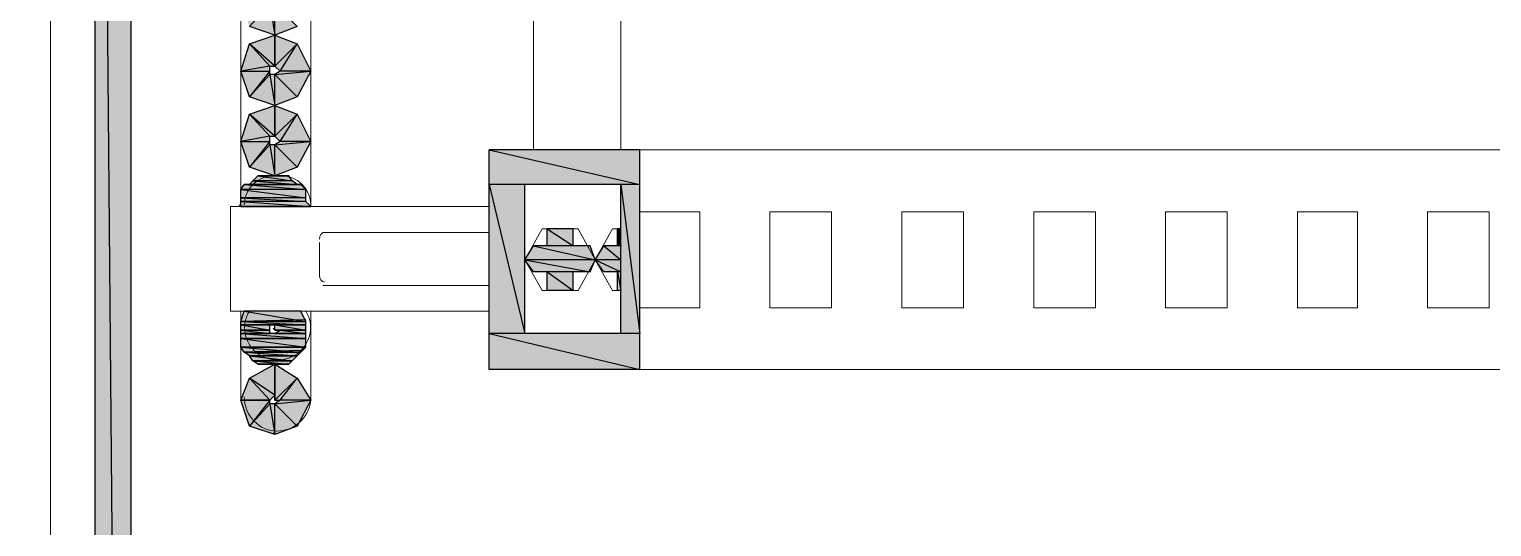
# Model space of a CAD drawing. Header units: millimetres. Extents: x 40 to 176, y -32 to 59.
# Drawn here: x 108.191 to 109.384, y 3.185 to 3.59 of the extents above; entities that cross this region are included whole.
import ezdxf

# ---------------------------------------------------------------- set-up
doc = ezdxf.new("R2010")
doc.units = ezdxf.units.MM
doc.layers.add('15 - Quadro de medição', color=6, linetype='Continuous')

msp = doc.modelspace()

# ---------------------------------------------------------------- hatches: boundary and pattern name
at = {"layer": '15 - Quadro de medição', "true_color": 0x000007}
h = msp.add_hatch(color=7, dxfattribs=at)
h.paths.add_polyline_path([(108.2739, 4.729), (108.2446, 4.729), (108.2739, 1.3852)])
h.paths.add_polyline_path([(108.2446, 4.729), (108.2739, 1.3852), (108.2446, 1.3852)])
h = msp.add_hatch(color=7, dxfattribs=at)
h.paths.add_polyline_path([(108.2739, 4.729), (108.2446, 4.729), (108.2739, 1.3852)])
h.paths.add_polyline_path([(108.2446, 4.729), (108.2739, 1.3852), (108.2446, 1.3852)])
h = msp.add_hatch(color=7, dxfattribs=at)
h.paths.add_polyline_path([(108.3912, 3.6423), (108.3912, 3.6172), (108.3703, 3.6354)])
h.paths.add_polyline_path([(108.3912, 3.6172), (108.3703, 3.6354), (108.387, 3.6172)])
h.paths.add_polyline_path([(108.3703, 3.6354), (108.387, 3.6172), (108.3633, 3.613)])
h.paths.add_polyline_path([(108.387, 3.6172), (108.3633, 3.613), (108.387, 3.613)])
h.paths.add_polyline_path([(108.3633, 3.613), (108.387, 3.613), (108.3703, 3.5921)])
h.paths.add_polyline_path([(108.387, 3.613), (108.3703, 3.5921), (108.387, 3.6102)])
h.paths.add_polyline_path([(108.3703, 3.5921), (108.387, 3.6102), (108.3912, 3.5851)])
h.paths.add_polyline_path([(108.387, 3.6102), (108.3912, 3.5851), (108.3912, 3.6102)])
h.paths.add_polyline_path([(108.3912, 3.5851), (108.3912, 3.6102), (108.4094, 3.5921)])
h = msp.add_hatch(color=7, dxfattribs=at)
h.paths.add_polyline_path([(108.3912, 3.5851), (108.3912, 3.5599), (108.3703, 3.5781)])
h.paths.add_polyline_path([(108.3912, 3.5599), (108.3703, 3.5781), (108.387, 3.5599)])
h.paths.add_polyline_path([(108.3703, 3.5781), (108.387, 3.5599), (108.3633, 3.5557)])
h.paths.add_polyline_path([(108.387, 3.5599), (108.3633, 3.5557), (108.387, 3.5557)])
h.paths.add_polyline_path([(108.3633, 3.5557), (108.387, 3.5557), (108.3703, 3.5348)])
h.paths.add_polyline_path([(108.387, 3.5557), (108.3703, 3.5348), (108.387, 3.5529)])
h.paths.add_polyline_path([(108.3703, 3.5348), (108.387, 3.5529), (108.3912, 3.5278)])
h.paths.add_polyline_path([(108.387, 3.5529), (108.3912, 3.5278), (108.3912, 3.5529)])
h.paths.add_polyline_path([(108.3912, 3.5278), (108.3912, 3.5529), (108.4094, 3.5348)])
h = msp.add_hatch(color=7, dxfattribs=at)
h.paths.add_polyline_path([(108.4205, 3.5557), (108.3954, 3.5557), (108.4094, 3.5781)])
h.paths.add_polyline_path([(108.3954, 3.5557), (108.4094, 3.5781), (108.3912, 3.5599)])
h.paths.add_polyline_path([(108.4094, 3.5781), (108.3912, 3.5599), (108.3912, 3.5851)])
h = msp.add_hatch(color=7, dxfattribs=at)
h.paths.add_polyline_path([(108.4094, 3.5348), (108.3912, 3.5529), (108.4205, 3.5557)])
h.paths.add_polyline_path([(108.3912, 3.5529), (108.4205, 3.5557), (108.3954, 3.5557)])
h = msp.add_hatch(color=7, dxfattribs=at)
h.paths.add_polyline_path([(108.3912, 3.5278), (108.3912, 3.5027), (108.3703, 3.5208)])
h.paths.add_polyline_path([(108.3912, 3.5027), (108.3703, 3.5208), (108.387, 3.5027)])
h.paths.add_polyline_path([(108.3703, 3.5208), (108.387, 3.5027), (108.3633, 3.4985)])
h.paths.add_polyline_path([(108.387, 3.5027), (108.3633, 3.4985), (108.387, 3.4985)])
h.paths.add_polyline_path([(108.3633, 3.4985), (108.387, 3.4985), (108.3703, 3.4775)])
h.paths.add_polyline_path([(108.387, 3.4985), (108.3703, 3.4775), (108.387, 3.4957)])
h.paths.add_polyline_path([(108.3703, 3.4775), (108.387, 3.4957), (108.3912, 3.4705)])
h.paths.add_polyline_path([(108.387, 3.4957), (108.3912, 3.4705), (108.3912, 3.4957)])
h.paths.add_polyline_path([(108.3912, 3.4705), (108.3912, 3.4957), (108.4094, 3.4775)])
h = msp.add_hatch(color=7, dxfattribs=at)
h.paths.add_polyline_path([(108.4205, 3.4985), (108.3954, 3.4985), (108.4094, 3.5208)])
h.paths.add_polyline_path([(108.3954, 3.4985), (108.4094, 3.5208), (108.3912, 3.5027)])
h.paths.add_polyline_path([(108.4094, 3.5208), (108.3912, 3.5027), (108.3912, 3.5278)])
h = msp.add_hatch(color=7, dxfattribs=at)
h.paths.add_polyline_path([(108.4094, 3.4775), (108.3912, 3.4957), (108.4205, 3.4985)])
h.paths.add_polyline_path([(108.3912, 3.4957), (108.4205, 3.4985), (108.3954, 3.4985)])
h = msp.add_hatch(color=7, dxfattribs=at)
h.paths.add_polyline_path([(108.6887, 3.4915), (108.5658, 3.4915), (108.6887, 3.4635)])
h.paths.add_polyline_path([(108.5658, 3.4915), (108.6887, 3.4635), (108.5658, 3.4635)])
h = msp.add_hatch(color=7, dxfattribs=at)
h.paths.add_polyline_path([(108.4122, 3.4635), (108.3661, 3.4635), (108.4164, 3.4594)])
h.paths.add_polyline_path([(108.3661, 3.4635), (108.4164, 3.4594), (108.3633, 3.4594)])
h = msp.add_hatch(color=7, dxfattribs=at)
h.paths.add_polyline_path([(108.4164, 3.4594), (108.3633, 3.4594), (108.4164, 3.4524)])
h.paths.add_polyline_path([(108.3633, 3.4594), (108.4164, 3.4524), (108.3633, 3.4524)])
h = msp.add_hatch(color=7, dxfattribs=at)
h.paths.add_polyline_path([(108.4052, 3.4663), (108.3731, 3.4663), (108.4094, 3.4635)])
h.paths.add_polyline_path([(108.3731, 3.4663), (108.4094, 3.4635), (108.3703, 3.4635)])
h = msp.add_hatch(color=7, dxfattribs=at)
h.paths.add_polyline_path([(108.4024, 3.4705), (108.3772, 3.4705), (108.4052, 3.4663)])
h.paths.add_polyline_path([(108.3772, 3.4705), (108.4052, 3.4663), (108.3731, 3.4663)])
h = msp.add_hatch(color=7, dxfattribs=at)
h.paths.add_polyline_path([(108.5951, 3.4635), (108.5658, 3.4635), (108.5951, 3.342)])
h.paths.add_polyline_path([(108.5658, 3.4635), (108.5951, 3.342), (108.5658, 3.342)])
h = msp.add_hatch(color=7, dxfattribs=at)
h.paths.add_polyline_path([(108.6887, 3.4635), (108.6734, 3.4635), (108.6887, 3.342)])
h.paths.add_polyline_path([(108.6734, 3.4635), (108.6887, 3.342), (108.6734, 3.342)])
h = msp.add_hatch(color=7, dxfattribs=at)
h.paths.add_polyline_path([(108.4164, 3.4524), (108.3633, 3.4524), (108.4164, 3.4496)])
h.paths.add_polyline_path([(108.3633, 3.4524), (108.4164, 3.4496), (108.3633, 3.4496)])
h = msp.add_hatch(color=7, dxfattribs=at)
h.paths.add_polyline_path([(108.4164, 3.4496), (108.3633, 3.4496), (108.4205, 3.4454)])
h.paths.add_polyline_path([(108.3633, 3.4496), (108.4205, 3.4454), (108.3633, 3.4454)])
h.paths.add_polyline_path([(108.4205, 3.4454), (108.3633, 3.4454)])
h.paths.add_polyline_path([(108.3633, 3.4454), (108.4205, 3.4454), (108.4191, 3.4454)])
h = msp.add_hatch(color=7, dxfattribs=at)
h.paths.add_polyline_path([(108.6343, 3.4272), (108.6133, 3.4272), (108.6343, 3.4133)])
h.paths.add_polyline_path([(108.6133, 3.4272), (108.6343, 3.4133), (108.6133, 3.4133)])
h = msp.add_hatch(color=7, dxfattribs=at)
h.paths.add_polyline_path([(108.6734, 3.4272), (108.6706, 3.4272), (108.6734, 3.4133)])
h.paths.add_polyline_path([(108.6706, 3.4272), (108.6734, 3.4133), (108.6706, 3.4133)])
h = msp.add_hatch(color=7, dxfattribs=at)
h.paths.add_polyline_path([(108.6482, 3.4133), (108.6021, 3.4133), (108.6524, 3.4021)])
h.paths.add_polyline_path([(108.6021, 3.4133), (108.6524, 3.4021), (108.5951, 3.4021)])
h = msp.add_hatch(color=7, dxfattribs=at)
h.paths.add_polyline_path([(108.6734, 3.4133), (108.6594, 3.4133), (108.6734, 3.4021)])
h.paths.add_polyline_path([(108.6594, 3.4133), (108.6734, 3.4021), (108.6524, 3.4021)])
h = msp.add_hatch(color=7, dxfattribs=at)
h.paths.add_polyline_path([(108.6524, 3.4021), (108.5951, 3.4021), (108.6482, 3.3923)])
h.paths.add_polyline_path([(108.5951, 3.4021), (108.6482, 3.3923), (108.6021, 3.3923)])
h = msp.add_hatch(color=7, dxfattribs=at)
h.paths.add_polyline_path([(108.6734, 3.4021), (108.6524, 3.4021), (108.6734, 3.3923)])
h.paths.add_polyline_path([(108.6524, 3.4021), (108.6734, 3.3923), (108.6594, 3.3923)])
h = msp.add_hatch(color=7, dxfattribs=at)
h.paths.add_polyline_path([(108.6343, 3.3923), (108.6133, 3.3923), (108.6343, 3.377)])
h.paths.add_polyline_path([(108.6133, 3.3923), (108.6343, 3.377), (108.6133, 3.377)])
h = msp.add_hatch(color=7, dxfattribs=at)
h.paths.add_polyline_path([(108.6734, 3.3923), (108.6706, 3.3923), (108.6734, 3.377)])
h.paths.add_polyline_path([(108.6706, 3.3923), (108.6734, 3.377), (108.6706, 3.377)])
h = msp.add_hatch(color=7, dxfattribs=at)
h.paths.add_polyline_path([(108.4122, 3.3602), (108.3661, 3.3602), (108.4164, 3.3518)])
h.paths.add_polyline_path([(108.3661, 3.3602), (108.4164, 3.3518), (108.3633, 3.3518)])
h.paths.add_polyline_path([(108.4164, 3.3518), (108.3633, 3.3518)])
h.paths.add_polyline_path([(108.3633, 3.3518), (108.4164, 3.3518), (108.4164, 3.3532)])
h = msp.add_hatch(color=7, dxfattribs=at)
h.paths.add_polyline_path([(108.4164, 3.3518), (108.3633, 3.3518), (108.4164, 3.349)])
h.paths.add_polyline_path([(108.3633, 3.3518), (108.4164, 3.349), (108.3633, 3.349)])
h.paths.add_polyline_path([(108.4164, 3.349), (108.3633, 3.349)])
h.paths.add_polyline_path([(108.3633, 3.349), (108.4164, 3.349)])
h.paths.add_polyline_path([(108.4164, 3.349), (108.3633, 3.349)])
h.paths.add_polyline_path([(108.4164, 3.349), (108.3633, 3.349)])
h = msp.add_hatch(color=7, dxfattribs=at)
h.paths.add_polyline_path([(108.387, 3.349), (108.3633, 3.349), (108.387, 3.3448)])
h.paths.add_polyline_path([(108.3633, 3.349), (108.387, 3.3448), (108.3633, 3.3448)])
h = msp.add_hatch(color=7, dxfattribs=at)
h.paths.add_polyline_path([(108.387, 3.3448), (108.3633, 3.3448), (108.387, 3.342)])
h.paths.add_polyline_path([(108.3633, 3.3448), (108.387, 3.342), (108.3633, 3.342)])
h = msp.add_hatch(color=7, dxfattribs=at)
h.paths.add_polyline_path([(108.4164, 3.342), (108.3633, 3.342), (108.4164, 3.3378)])
h.paths.add_polyline_path([(108.3633, 3.342), (108.4164, 3.3378), (108.3633, 3.3378)])
h.paths.add_polyline_path([(108.4164, 3.3378), (108.3633, 3.3378)])
h.paths.add_polyline_path([(108.3633, 3.3378), (108.4164, 3.3378)])
h = msp.add_hatch(color=7, dxfattribs=at)
h.paths.add_polyline_path([(108.4164, 3.349), (108.3912, 3.349), (108.4164, 3.3448)])
h.paths.add_polyline_path([(108.3912, 3.349), (108.4164, 3.3448), (108.3912, 3.3448)])
h = msp.add_hatch(color=7, dxfattribs=at)
h.paths.add_polyline_path([(108.4164, 3.3448), (108.3954, 3.3448), (108.4164, 3.342)])
h.paths.add_polyline_path([(108.3954, 3.3448), (108.4164, 3.342), (108.3912, 3.342)])
h = msp.add_hatch(color=7, dxfattribs=at)
h.paths.add_polyline_path([(108.6887, 3.342), (108.5658, 3.342), (108.6887, 3.3127)])
h.paths.add_polyline_path([(108.5658, 3.342), (108.6887, 3.3127), (108.5658, 3.3127)])
h = msp.add_hatch(color=7, dxfattribs=at)
h.paths.add_polyline_path([(108.4164, 3.3378), (108.3633, 3.3378), (108.4164, 3.3309)])
h.paths.add_polyline_path([(108.3633, 3.3378), (108.4164, 3.3309), (108.3633, 3.3309)])
h.paths.add_polyline_path([(108.4164, 3.3309), (108.3633, 3.3309)])
h.paths.add_polyline_path([(108.3633, 3.3309), (108.4164, 3.3309)])
h = msp.add_hatch(color=7, dxfattribs=at)
h.paths.add_polyline_path([(108.4164, 3.3309), (108.3633, 3.3309), (108.4122, 3.3267)])
h.paths.add_polyline_path([(108.3633, 3.3309), (108.4122, 3.3267), (108.3661, 3.3267)])
h.paths.add_polyline_path([(108.4122, 3.3267), (108.3661, 3.3267)])
h.paths.add_polyline_path([(108.3661, 3.3267), (108.4122, 3.3267), (108.4122, 3.3281)])
h = msp.add_hatch(color=7, dxfattribs=at)
h.paths.add_polyline_path([(108.4205, 3.2876), (108.3954, 3.2876), (108.4094, 3.3057)])
h.paths.add_polyline_path([(108.3954, 3.2876), (108.4094, 3.3057), (108.3912, 3.2876)])
h.paths.add_polyline_path([(108.4094, 3.3057), (108.3912, 3.2876), (108.3912, 3.3169)])
h.paths.add_polyline_path([(108.3912, 3.2876), (108.3912, 3.3169), (108.3912, 3.2917)])
h.paths.add_polyline_path([(108.3912, 3.3169), (108.3912, 3.2917), (108.3703, 3.3057)])
h.paths.add_polyline_path([(108.3912, 3.2917), (108.3703, 3.3057), (108.387, 3.2876)])
h.paths.add_polyline_path([(108.3703, 3.3057), (108.387, 3.2876), (108.3633, 3.2876)])
h = msp.add_hatch(color=7, dxfattribs=at)
h.paths.add_polyline_path([(108.4122, 3.3267), (108.3661, 3.3267), (108.4094, 3.3239)])
h.paths.add_polyline_path([(108.3661, 3.3267), (108.4094, 3.3239), (108.3703, 3.3239)])
h.paths.add_polyline_path([(108.4094, 3.3239), (108.3703, 3.3239)])
h.paths.add_polyline_path([(108.3703, 3.3239), (108.4094, 3.3239)])
h = msp.add_hatch(color=7, dxfattribs=at)
h.paths.add_polyline_path([(108.4094, 3.3239), (108.3703, 3.3239), (108.4052, 3.3197)])
h.paths.add_polyline_path([(108.3703, 3.3239), (108.4052, 3.3197), (108.3731, 3.3197)])
h.paths.add_polyline_path([(108.4052, 3.3197), (108.3731, 3.3197)])
h.paths.add_polyline_path([(108.3731, 3.3197), (108.4052, 3.3197)])
h = msp.add_hatch(color=7, dxfattribs=at)
h.paths.add_polyline_path([(108.4052, 3.3197), (108.3731, 3.3197), (108.4024, 3.3169)])
h.paths.add_polyline_path([(108.3731, 3.3197), (108.4024, 3.3169), (108.3772, 3.3169)])
h = msp.add_hatch(color=7, dxfattribs=at)
h.paths.add_polyline_path([(108.3842, 3.3169), (108.3954, 3.3169), (108.394, 3.3169)])
h.paths.add_polyline_path([(108.3954, 3.3169), (108.394, 3.3169), (108.3842, 3.3169)])
h = msp.add_hatch(color=7, dxfattribs=at)
h.paths.add_polyline_path([(108.3633, 3.2876), (108.387, 3.2876), (108.3703, 3.2666)])
h.paths.add_polyline_path([(108.387, 3.2876), (108.3703, 3.2666), (108.387, 3.2848)])
h.paths.add_polyline_path([(108.3703, 3.2666), (108.387, 3.2848), (108.3912, 3.2596)])
h.paths.add_polyline_path([(108.387, 3.2848), (108.3912, 3.2596), (108.3912, 3.2848)])
h.paths.add_polyline_path([(108.3912, 3.2596), (108.3912, 3.2848), (108.4094, 3.2666)])
h = msp.add_hatch(color=7, dxfattribs=at)
h.paths.add_polyline_path([(108.4094, 3.2666), (108.3912, 3.2848), (108.4205, 3.2876)])
h.paths.add_polyline_path([(108.3912, 3.2848), (108.4205, 3.2876), (108.3954, 3.2876)])

# ---------------------------------------------------------------- linework, layer by layer
at = {"layer": '15 - Quadro de medição', "color": 7, "linetype": 'Continuous', "lineweight": 20, "true_color": 0x000007}
for points in [[(106.3533, 5.0936), (108.2082, 5.0936), (108.2082, 1.3852), (106.3533, 1.3852)], [(108.2082, 5.0936), (110.0617, 5.0936), (110.0617, 1.3852), (108.2082, 1.3852)], [(109.1357, 3.4915), (109.707, 3.4915), (109.707, 3.3127), (108.5658, 3.3127), (108.5658, 3.4915)], [(108.6887, 3.363), (108.7376, 3.363), (108.7376, 3.4412), (108.6887, 3.4412)], [(108.7949, 3.363), (108.8452, 3.363), (108.8452, 3.4412), (108.7949, 3.4412)], [(108.9024, 3.363), (108.9527, 3.363), (108.9527, 3.4412), (108.9024, 3.4412)], [(109.01, 3.363), (109.0603, 3.363), (109.0603, 3.4412), (109.01, 3.4412)], [(109.1175, 3.363), (109.1678, 3.363), (109.1678, 3.4412), (109.1175, 3.4412)], [(109.2251, 3.363), (109.274, 3.363), (109.274, 3.4412), (109.2251, 3.4412)], [(109.3312, 3.363), (109.3815, 3.363), (109.3815, 3.4412), (109.3312, 3.4412)], [(108.6091, 3.4272), (108.5951, 3.4021), (108.6091, 3.377), (108.6384, 3.377), (108.6524, 3.4021), (108.6384, 3.4272)]]:
    msp.add_lwpolyline(points, close=True, dxfattribs=at)
for points in [[(108.2739, 1.3852), (108.2739, 4.9441), (108.2739, 4.9441)], [(108.2082, 4.8645), (108.2082, 1.3852), (106.3533, 1.3852), (106.3533, 4.8645)], [(110.0617, 4.8645), (110.0617, 1.3852), (108.2082, 1.3852), (108.2082, 4.8645)], [(108.2446, 4.729), (108.2446, 1.3852), (108.2739, 1.3852), (108.2306, 1.3852)], [(108.2739, 1.3852), (108.2446, 1.3852), (108.2446, 4.729)], [(108.3633, 3.4454), (108.3633, 4.3533), (108.3633, 4.3533)], [(108.4205, 4.3533), (108.4205, 3.4454), (108.4205, 3.4454)], [(108.6734, 3.4915), (108.6734, 3.8351), (108.6734, 3.8351)], [(108.6021, 3.4915), (108.6021, 3.6032), (108.6734, 3.6032)], [(108.6887, 3.4915), (108.6887, 3.3127), (108.6887, 3.3127)], [(108.3954, 3.4705), (108.3912, 3.4705), (108.387, 3.4705)], [(108.6734, 3.4635), (108.5951, 3.4635), (108.5951, 3.342), (108.6734, 3.342)], [(108.6734, 3.4635), (108.6734, 3.342), (108.6734, 3.342)], [(108.5658, 3.4454), (108.3549, 3.4454), (108.3549, 3.3602), (108.5658, 3.3602)], [(108.3549, 3.4454), (108.4597, 3.4454), (108.4597, 3.4454)], [(108.3633, 3.4454), (108.3619, 3.4468), (108.3619, 3.4468)], [(108.4205, 3.4454), (108.4191, 3.4468), (108.4191, 3.4468)], [(108.4303, 3.4244), (108.5658, 3.4244), (108.5658, 3.4244)], [(108.6133, 3.4272), (108.6133, 3.4133), (108.6133, 3.4133)], [(108.6343, 3.4272), (108.6343, 3.4133), (108.6343, 3.4133)], [(108.6734, 3.4272), (108.6664, 3.4272), (108.6524, 3.4021), (108.6664, 3.377), (108.6734, 3.377)], [(108.6664, 3.4272), (108.6706, 3.4272), (108.6706, 3.4133)], [(108.4275, 3.3881), (108.4275, 3.4161), (108.4275, 3.4161)], [(108.6021, 3.4133), (108.6133, 3.4133), (108.6133, 3.4133)], [(108.6343, 3.4133), (108.6482, 3.4133), (108.6482, 3.4133)], [(108.6594, 3.4133), (108.6706, 3.4133), (108.6706, 3.4133)], [(108.6021, 3.3923), (108.6133, 3.3923), (108.6133, 3.3923)], [(108.6133, 3.3923), (108.6133, 3.377), (108.6133, 3.377)], [(108.6343, 3.3923), (108.6343, 3.377), (108.6343, 3.377)], [(108.6343, 3.3923), (108.6482, 3.3923), (108.6482, 3.3923)], [(108.6594, 3.3923), (108.6706, 3.3923), (108.6706, 3.3923)], [(108.6706, 3.3923), (108.6706, 3.377), (108.6706, 3.377)], [(108.5658, 3.3811), (108.4303, 3.3811), (108.4303, 3.3811)], [(108.3633, 3.2876), (108.3633, 3.3602), (108.3633, 3.3602)], [(108.4205, 3.3602), (108.4205, 3.2876), (108.4205, 3.2876)], [(108.3912, 3.3448), (108.3898, 3.3462), (108.3898, 3.3462)], [(108.3912, 3.2596), (108.3898, 3.261), (108.3898, 3.261)]]:
    msp.add_lwpolyline(points, dxfattribs=at)
at = {"layer": '15 - Quadro de medição', "color": 7, "linetype": 'Continuous', "lineweight": -2, "true_color": 0x000007}
for points in [[(108.2739, 4.729), (108.2446, 4.729), (108.2739, 1.3852)], [(108.2446, 4.729), (108.2739, 1.3852), (108.2446, 1.3852)], [(108.2739, 4.729), (108.2446, 4.729), (108.2739, 1.3852)], [(108.2446, 4.729), (108.2739, 1.3852), (108.2446, 1.3852)], [(108.3703, 3.5921), (108.387, 3.6102), (108.3912, 3.5851)], [(108.387, 3.6102), (108.3912, 3.5851), (108.3912, 3.6102)], [(108.3912, 3.5851), (108.3912, 3.6102), (108.4094, 3.5921)], [(108.3912, 3.5851), (108.3912, 3.5599), (108.3703, 3.5781)], [(108.4094, 3.5781), (108.3912, 3.5599), (108.3912, 3.5851)], [(108.3703, 3.5781), (108.387, 3.5599), (108.3633, 3.5557)], [(108.3912, 3.5599), (108.3703, 3.5781), (108.387, 3.5599)], [(108.3954, 3.5557), (108.4094, 3.5781), (108.3912, 3.5599)], [(108.4205, 3.5557), (108.3954, 3.5557), (108.4094, 3.5781)], [(108.387, 3.5599), (108.3633, 3.5557), (108.387, 3.5557)], [(108.3633, 3.5557), (108.387, 3.5557), (108.3703, 3.5348)], [(108.387, 3.5557), (108.3703, 3.5348), (108.387, 3.5529)], [(108.4094, 3.5348), (108.3912, 3.5529), (108.4205, 3.5557)], [(108.3912, 3.5529), (108.4205, 3.5557), (108.3954, 3.5557)], [(108.3703, 3.5348), (108.387, 3.5529), (108.3912, 3.5278)], [(108.387, 3.5529), (108.3912, 3.5278), (108.3912, 3.5529)], [(108.3912, 3.5278), (108.3912, 3.5529), (108.4094, 3.5348)], [(108.3703, 3.5208), (108.387, 3.5027), (108.3633, 3.4985)], [(108.3912, 3.5278), (108.3912, 3.5027), (108.3703, 3.5208)], [(108.3912, 3.5027), (108.3703, 3.5208), (108.387, 3.5027)], [(108.4094, 3.5208), (108.3912, 3.5027), (108.3912, 3.5278)], [(108.3954, 3.4985), (108.4094, 3.5208), (108.3912, 3.5027)], [(108.4205, 3.4985), (108.3954, 3.4985), (108.4094, 3.5208)], [(108.387, 3.5027), (108.3633, 3.4985), (108.387, 3.4985)], [(108.3633, 3.4985), (108.387, 3.4985), (108.3703, 3.4775)], [(108.387, 3.4985), (108.3703, 3.4775), (108.387, 3.4957)], [(108.3703, 3.4775), (108.387, 3.4957), (108.3912, 3.4705)], [(108.387, 3.4957), (108.3912, 3.4705), (108.3912, 3.4957)], [(108.4094, 3.4775), (108.3912, 3.4957), (108.4205, 3.4985)], [(108.3912, 3.4957), (108.4205, 3.4985), (108.3954, 3.4985)], [(108.3912, 3.4705), (108.3912, 3.4957), (108.4094, 3.4775)], [(108.6887, 3.4915), (108.5658, 3.4915), (108.6887, 3.4635)], [(108.5658, 3.4915), (108.6887, 3.4635), (108.5658, 3.4635)], [(108.3661, 3.4635), (108.4164, 3.4594), (108.3633, 3.4594)], [(108.4164, 3.4594), (108.3633, 3.4594), (108.4164, 3.4524)], [(108.3633, 3.4594), (108.4164, 3.4524), (108.3633, 3.4524)], [(108.3703, 3.4635), (108.4122, 3.4635), (108.3661, 3.4635)], [(108.4122, 3.4635), (108.3661, 3.4635), (108.4164, 3.4594)], [(108.3731, 3.4663), (108.4094, 3.4635), (108.3703, 3.4635)], [(108.4094, 3.4635), (108.3703, 3.4635), (108.4122, 3.4635)], [(108.3772, 3.4705), (108.4052, 3.4663), (108.3731, 3.4663)], [(108.4052, 3.4663), (108.3731, 3.4663), (108.4094, 3.4635)], [(108.38, 3.4705), (108.4024, 3.4705), (108.3772, 3.4705)], [(108.4024, 3.4705), (108.3772, 3.4705), (108.4052, 3.4663)], [(108.387, 3.4705), (108.3982, 3.4705), (108.38, 3.4705)], [(108.3982, 3.4705), (108.38, 3.4705), (108.4024, 3.4705)], [(108.3954, 3.4705), (108.387, 3.4705), (108.3982, 3.4705)], [(108.5951, 3.4635), (108.5658, 3.4635), (108.5951, 3.342)], [(108.5658, 3.4635), (108.5951, 3.342), (108.5658, 3.342)], [(108.6887, 3.4635), (108.6734, 3.4635), (108.6887, 3.342)], [(108.6734, 3.4635), (108.6887, 3.342), (108.6734, 3.342)], [(108.4164, 3.4524), (108.3633, 3.4524), (108.4164, 3.4496)], [(108.3633, 3.4524), (108.4164, 3.4496), (108.3633, 3.4496)], [(108.4164, 3.4496), (108.3633, 3.4496), (108.4205, 3.4454)], [(108.3633, 3.4496), (108.4205, 3.4454), (108.3633, 3.4454)], [(108.4205, 3.4454), (108.3633, 3.4454)], [(108.3633, 3.4454), (108.4205, 3.4454), (108.4191, 3.4454)], [(108.6343, 3.4272), (108.6133, 3.4272), (108.6343, 3.4133)], [(108.6133, 3.4272), (108.6343, 3.4133), (108.6133, 3.4133)], [(108.6734, 3.4272), (108.6706, 3.4272), (108.6734, 3.4133)], [(108.6706, 3.4272), (108.6734, 3.4133), (108.6706, 3.4133)], [(108.6021, 3.4133), (108.6524, 3.4021), (108.5951, 3.4021)], [(108.6482, 3.4133), (108.6021, 3.4133), (108.6524, 3.4021)], [(108.6594, 3.4133), (108.6734, 3.4021), (108.6524, 3.4021)], [(108.6734, 3.4133), (108.6594, 3.4133), (108.6734, 3.4021)], [(108.6524, 3.4021), (108.5951, 3.4021), (108.6482, 3.3923)], [(108.5951, 3.4021), (108.6482, 3.3923), (108.6021, 3.3923)], [(108.6734, 3.4021), (108.6524, 3.4021), (108.6734, 3.3923)], [(108.6524, 3.4021), (108.6734, 3.3923), (108.6594, 3.3923)], [(108.6343, 3.3923), (108.6133, 3.3923), (108.6343, 3.377)], [(108.6133, 3.3923), (108.6343, 3.377), (108.6133, 3.377)], [(108.6734, 3.3923), (108.6706, 3.3923), (108.6734, 3.377)], [(108.6706, 3.3923), (108.6734, 3.377), (108.6706, 3.377)], [(108.3661, 3.3602), (108.4164, 3.3518), (108.3633, 3.3518)], [(108.3633, 3.3518), (108.4164, 3.3518), (108.4164, 3.3532)], [(108.4122, 3.3602), (108.3661, 3.3602), (108.4164, 3.3518)], [(108.4164, 3.3518), (108.3633, 3.3518)], [(108.4164, 3.3518), (108.3633, 3.3518), (108.4164, 3.349)], [(108.3633, 3.3518), (108.4164, 3.349), (108.3633, 3.349)], [(108.4164, 3.349), (108.3633, 3.349)], [(108.3633, 3.349), (108.4164, 3.349), (108.4164, 3.349)], [(108.4164, 3.349), (108.4164, 3.349), (108.3633, 3.349)], [(108.4164, 3.349), (108.3633, 3.349)], [(108.3633, 3.349), (108.387, 3.349), (108.387, 3.349)], [(108.387, 3.349), (108.387, 3.349), (108.3633, 3.349)], [(108.3633, 3.349), (108.387, 3.349), (108.387, 3.349)], [(108.387, 3.349), (108.387, 3.349), (108.3633, 3.349)], [(108.387, 3.349), (108.3633, 3.349), (108.387, 3.3448)], [(108.3633, 3.349), (108.387, 3.3448), (108.3633, 3.3448)], [(108.3633, 3.3448), (108.387, 3.3448), (108.387, 3.3448)], [(108.387, 3.3448), (108.387, 3.3448), (108.3633, 3.3448)], [(108.3633, 3.3448), (108.387, 3.3448), (108.387, 3.3448)], [(108.387, 3.3448), (108.387, 3.3448), (108.3633, 3.3448)], [(108.3633, 3.3448), (108.387, 3.3448), (108.387, 3.3448)], [(108.387, 3.3448), (108.387, 3.3448), (108.3633, 3.3448)], [(108.387, 3.3448), (108.3633, 3.3448)], [(108.3633, 3.3448), (108.387, 3.3448), (108.387, 3.3448)], [(108.3633, 3.3448), (108.387, 3.3448), (108.387, 3.3448)], [(108.387, 3.3448), (108.387, 3.3448), (108.3633, 3.3448)], [(108.3633, 3.3448), (108.387, 3.3448), (108.387, 3.3448)], [(108.387, 3.3448), (108.387, 3.3448), (108.3633, 3.3448)], [(108.3633, 3.3448), (108.387, 3.3448), (108.387, 3.3448)], [(108.387, 3.3448), (108.387, 3.3448), (108.3633, 3.3448)], [(108.387, 3.3448), (108.3633, 3.3448), (108.387, 3.342)], [(108.3633, 3.3448), (108.387, 3.342), (108.3633, 3.342)], [(108.3633, 3.342), (108.387, 3.342), (108.387, 3.342)], [(108.387, 3.342), (108.387, 3.342), (108.3633, 3.342)], [(108.3633, 3.342), (108.387, 3.342), (108.387, 3.342)], [(108.387, 3.342), (108.387, 3.342), (108.3633, 3.342)], [(108.3633, 3.342), (108.387, 3.342), (108.387, 3.342)], [(108.387, 3.342), (108.387, 3.342), (108.3633, 3.342)], [(108.3633, 3.342), (108.387, 3.342), (108.387, 3.342)], [(108.387, 3.342), (108.387, 3.342), (108.3633, 3.342)], [(108.3633, 3.342), (108.387, 3.342), (108.387, 3.342)], [(108.387, 3.342), (108.387, 3.342), (108.3633, 3.342)], [(108.3633, 3.342), (108.387, 3.342), (108.387, 3.342)], [(108.387, 3.342), (108.387, 3.342), (108.3633, 3.342)], [(108.3633, 3.342), (108.387, 3.342), (108.387, 3.342)], [(108.387, 3.342), (108.387, 3.342), (108.3633, 3.342)], [(108.4164, 3.342), (108.3633, 3.342), (108.4164, 3.3378)], [(108.3633, 3.342), (108.4164, 3.3378), (108.3633, 3.3378)], [(108.3912, 3.349), (108.4164, 3.349), (108.4164, 3.349)], [(108.4164, 3.349), (108.4164, 3.349), (108.3912, 3.349)], [(108.3912, 3.349), (108.4164, 3.349), (108.4164, 3.349)], [(108.4164, 3.349), (108.4164, 3.349), (108.3912, 3.349)], [(108.4164, 3.349), (108.3912, 3.349), (108.4164, 3.3448)], [(108.3912, 3.349), (108.4164, 3.3448), (108.3912, 3.3448)], [(108.3912, 3.3448), (108.4164, 3.3448), (108.4164, 3.3448)], [(108.4164, 3.3448), (108.4164, 3.3448), (108.3912, 3.3448)], [(108.3912, 3.3448), (108.4164, 3.3448), (108.4164, 3.3448)], [(108.4164, 3.3448), (108.4164, 3.3448), (108.3912, 3.3448)], [(108.3912, 3.3448), (108.4164, 3.3448), (108.4164, 3.3448)], [(108.4164, 3.3448), (108.4164, 3.3448), (108.3912, 3.3448)], [(108.4164, 3.3448), (108.3912, 3.3448)], [(108.3912, 3.3448), (108.4164, 3.3448), (108.3954, 3.3448)], [(108.3954, 3.3448), (108.4164, 3.342), (108.3912, 3.342)], [(108.3912, 3.342), (108.4164, 3.342), (108.4164, 3.342)], [(108.4164, 3.342), (108.4164, 3.342), (108.3912, 3.342)], [(108.4164, 3.342), (108.3912, 3.342)], [(108.3912, 3.342), (108.4164, 3.342), (108.4164, 3.342)], [(108.3912, 3.342), (108.4164, 3.342), (108.4164, 3.342)], [(108.4164, 3.342), (108.4164, 3.342), (108.3912, 3.342)], [(108.3912, 3.342), (108.4164, 3.342), (108.4164, 3.342)], [(108.4164, 3.342), (108.4164, 3.342), (108.3912, 3.342)], [(108.3912, 3.342), (108.4164, 3.342), (108.4164, 3.342)], [(108.4164, 3.342), (108.4164, 3.342), (108.3912, 3.342)], [(108.3912, 3.342), (108.4164, 3.342), (108.4164, 3.342)], [(108.4164, 3.342), (108.4164, 3.342), (108.3912, 3.342)], [(108.3912, 3.342), (108.4164, 3.342), (108.4164, 3.342)], [(108.4164, 3.342), (108.4164, 3.342), (108.3912, 3.342)], [(108.3954, 3.3448), (108.4164, 3.3448), (108.4164, 3.3448)], [(108.4164, 3.3448), (108.4164, 3.3448), (108.3954, 3.3448)], [(108.3954, 3.3448), (108.4164, 3.3448), (108.4164, 3.3448)], [(108.4164, 3.3448), (108.4164, 3.3448), (108.3954, 3.3448)], [(108.4164, 3.3448), (108.3954, 3.3448), (108.4164, 3.342)], [(108.6887, 3.342), (108.5658, 3.342), (108.6887, 3.3127)], [(108.5658, 3.342), (108.6887, 3.3127), (108.5658, 3.3127)], [(108.4164, 3.3378), (108.3633, 3.3378)], [(108.3633, 3.3378), (108.4164, 3.3378), (108.4164, 3.3378)], [(108.4164, 3.3378), (108.3633, 3.3378), (108.4164, 3.3309)], [(108.3633, 3.3378), (108.4164, 3.3309), (108.3633, 3.3309)], [(108.4164, 3.3309), (108.3633, 3.3309)], [(108.3633, 3.3309), (108.4164, 3.3309), (108.4164, 3.3309)], [(108.4164, 3.3309), (108.3633, 3.3309), (108.4122, 3.3267)], [(108.3633, 3.3309), (108.4122, 3.3267), (108.3661, 3.3267)], [(108.3661, 3.3267), (108.4122, 3.3267), (108.4122, 3.3281)], [(108.4122, 3.3267), (108.3661, 3.3267)], [(108.4122, 3.3267), (108.3661, 3.3267), (108.4094, 3.3239)], [(108.3661, 3.3267), (108.4094, 3.3239), (108.3703, 3.3239)], [(108.4094, 3.3239), (108.3703, 3.3239)], [(108.3703, 3.3239), (108.4094, 3.3239), (108.4094, 3.3239)], [(108.4094, 3.3239), (108.3703, 3.3239), (108.4052, 3.3197)], [(108.3703, 3.3239), (108.4052, 3.3197), (108.3731, 3.3197)], [(108.3912, 3.3169), (108.3912, 3.2917), (108.3703, 3.3057)], [(108.4052, 3.3197), (108.3731, 3.3197)], [(108.3731, 3.3197), (108.4052, 3.3197), (108.4052, 3.3197)], [(108.4052, 3.3197), (108.3731, 3.3197), (108.4024, 3.3169)], [(108.3731, 3.3197), (108.4024, 3.3169), (108.3772, 3.3169)], [(108.4024, 3.3169), (108.3772, 3.3169), (108.3982, 3.3169)], [(108.3772, 3.3169), (108.3982, 3.3169), (108.38, 3.3169)], [(108.3982, 3.3169), (108.38, 3.3169), (108.3954, 3.3169)], [(108.38, 3.3169), (108.3954, 3.3169), (108.3842, 3.3169)], [(108.3954, 3.3169), (108.3842, 3.3169), (108.387, 3.3169)], [(108.3842, 3.3169), (108.3954, 3.3169), (108.394, 3.3169)], [(108.3954, 3.3169), (108.394, 3.3169), (108.3842, 3.3169)], [(108.4094, 3.3057), (108.3912, 3.2876), (108.3912, 3.3169)], [(108.3912, 3.2876), (108.3912, 3.3169), (108.3912, 3.2917)], [(108.3703, 3.3057), (108.387, 3.2876), (108.3633, 3.2876)], [(108.3912, 3.2917), (108.3703, 3.3057), (108.387, 3.2876)], [(108.3954, 3.2876), (108.4094, 3.3057), (108.3912, 3.2876)], [(108.4205, 3.2876), (108.3954, 3.2876), (108.4094, 3.3057)], [(108.3633, 3.2876), (108.387, 3.2876), (108.3703, 3.2666)], [(108.387, 3.2876), (108.3703, 3.2666), (108.387, 3.2848)], [(108.3703, 3.2666), (108.387, 3.2848), (108.3912, 3.2596)], [(108.387, 3.2848), (108.3912, 3.2596), (108.3912, 3.2848)], [(108.4094, 3.2666), (108.3912, 3.2848), (108.4205, 3.2876)], [(108.3912, 3.2848), (108.4205, 3.2876), (108.3954, 3.2876)], [(108.3912, 3.2596), (108.3912, 3.2848), (108.4094, 3.2666)]]:
    msp.add_lwpolyline(points, close=True, dxfattribs=at)
at = {"layer": '15 - Quadro de medição', "color": 7, "linetype": 'Continuous', "lineweight": 20, "true_color": 0x000007}
for points in [[(108.3898, 3.4705), (108.3772, 3.4705), (108.3661, 3.4594), (108.3661, 3.4468)], [(108.4205, 3.4468), (108.4205, 3.4594), (108.4094, 3.4705), (108.3968, 3.4705)], [(108.4317, 3.4244), (108.4289, 3.4244), (108.4275, 3.4216), (108.4275, 3.4189)], [(108.4275, 3.3895), (108.4275, 3.3867), (108.4289, 3.3839), (108.4317, 3.3839)], [(108.3661, 3.2904), (108.3661, 3.275), (108.3786, 3.2624), (108.3926, 3.2624)], [(108.3926, 3.2624), (108.408, 3.2624), (108.4205, 3.275), (108.4205, 3.2904)]]:
    msp.add_open_spline(points, degree=3, dxfattribs=at)
msp.add_open_spline([(108.3703, 3.3602), (108.3633, 3.349), (108.3661, 3.335), (108.3758, 3.3267), (108.3758, 3.3267), (108.3856, 3.3183), (108.401, 3.3183), (108.4108, 3.3267), (108.4108, 3.3267), (108.4205, 3.335), (108.4233, 3.349), (108.4164, 3.3602)], degree=3, knots=[0, 0, 0, 0, 0.083333, 0.083333, 0.083333, 0.083334, 0.166667, 0.166667, 0.166667, 0.166668, 1, 1, 1, 1], dxfattribs=at)

doc.saveas('drawing.dxf')
